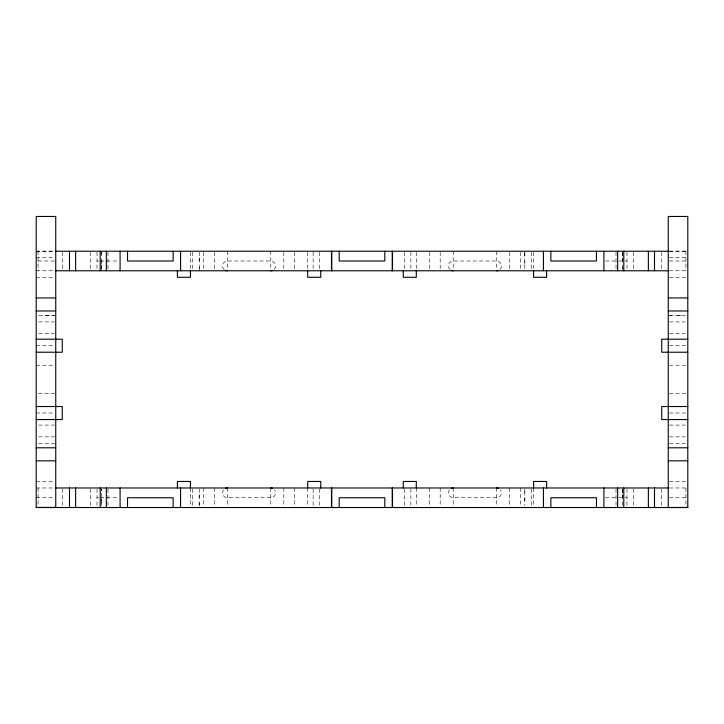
<?xml version="1.0" encoding="UTF-8"?>
<svg xmlns="http://www.w3.org/2000/svg" width="724" height="724" viewBox="0 0 724 724"><rect width="100%" height="100%" fill="white"/><g stroke="black" fill="none" stroke-linecap="round" stroke-linejoin="round"><path stroke-width="0.54" stroke-dasharray="3.62 2.71" d="M101.469 505.569L101.469 502.637M101.469 501.008L101.469 497.75M101.469 491.234L101.469 489.062L101.469 505.352M101.469 269.799L101.469 265.889M101.469 264.26L101.469 261.002M101.469 254.486L101.469 252.314M199.209 505.569L199.209 502.637M199.209 497.75L199.209 494.492M199.209 270.776L199.209 265.889M199.209 261.002L199.209 257.744M524.791 501.008L524.791 497.75M524.791 492.863L524.791 489.062L524.791 505.569M524.791 264.26L524.791 261.002M524.791 256.115L524.791 252.205M622.531 497.75L622.531 494.492M622.531 492.863L622.531 487.976M622.531 269.69L622.531 267.518M622.531 261.002L622.531 257.744M622.531 256.115L622.531 252.205M49.232 315.483L42.716 315.483M669.338 315.483L671.51 315.483M681.284 315.483L674.768 315.483M36.2 251.138L54.662 251.138M669.338 251.138L687.8 251.138M36.2 251.228L54.798 251.228M669.202 251.228L687.8 251.228M36.2 257.654L54.662 257.654M669.338 257.654L687.8 257.654M38.155 261.002L54.771 261.002M97.016 261.002L98.681 261.002M100.337 261.002L105.161 261.002M106.7 261.002L118.6 261.002M605.4 261.002L617.301 261.002M618.839 261.002L623.663 261.002M625.319 261.002L626.984 261.002M669.229 261.002L685.845 261.002M36.2 270.776L54.798 270.776M669.202 270.776L687.8 270.776M36.2 277.292L54.662 277.292M669.338 277.292L687.8 277.292M38.644 315.483L54.526 315.483M669.474 315.483L685.356 315.483M38.644 321.909L54.526 321.909M669.474 321.909L685.356 321.909M38.644 333.673L54.526 333.673M669.474 333.673L685.356 333.673M36.2 345.665L54.662 345.665M669.338 345.665L687.8 345.665M36.2 365.213L54.662 365.213M669.338 365.213L687.8 365.213M38.372 393.449L54.662 393.449M669.338 393.449L685.628 393.449M36.2 412.997L54.662 412.997M669.338 412.997L687.8 412.997M38.644 425.079L54.526 425.079M669.474 425.079L685.356 425.079M38.644 436.844L54.526 436.844M669.474 436.844L685.356 436.844M38.644 443.269L54.662 443.269M669.338 443.269L685.356 443.269M36.2 481.46L54.662 481.46M669.338 481.46L687.8 481.46M36.2 487.976L54.798 487.976M669.202 487.976L687.8 487.976M36.2 497.75L54.771 497.75M97.016 497.75L98.681 497.75M100.337 497.75L105.161 497.75M106.7 497.75L118.6 497.75M605.4 497.75L617.301 497.75M618.839 497.75L623.663 497.75M625.319 497.75L626.984 497.75M669.229 497.75L687.8 497.75M52.49 315.483L54.662 315.483M685.936 251.228L685.936 270.776M685.936 487.976L685.936 505.352M661.736 252.314L661.736 270.776M661.736 489.062L661.736 505.352M633.5 252.314L633.5 270.776M633.5 489.062L633.5 505.352M626.984 252.205L626.984 270.776M626.984 489.062L626.984 505.569M622.531 252.314L622.531 269.799M622.531 489.062L622.531 505.569M616.015 252.314L616.015 269.69M616.015 489.062L616.015 505.352M533.588 252.314L533.588 270.776M533.588 487.976L533.588 505.352M531.307 252.314L531.307 269.69M531.307 489.062L531.307 505.352M524.791 252.314L524.791 269.799M520.556 252.314L520.556 270.776M520.556 487.976L520.556 505.352M509.696 252.314L509.696 270.776M509.696 487.976L509.696 505.352M496.664 251.228L496.664 270.776M496.664 487.976L496.664 507.524M453.224 251.228L453.224 270.776M453.224 487.976L453.224 507.524M440.192 252.314L440.192 270.776M440.192 487.976L440.192 505.352M429.332 252.314L429.332 270.776M429.332 487.976L429.332 505.352M416.3 252.314L416.3 269.69M416.3 487.976L416.3 505.352M410.87 252.205L410.87 270.776M410.87 489.062L410.87 505.569M404.354 252.314L404.354 269.69M404.354 489.062L404.354 505.352M319.646 252.314L319.646 269.69M319.646 489.062L319.646 505.352M313.13 252.205L313.13 269.799M313.13 489.062L313.13 505.569M307.7 252.314L307.7 270.776M307.7 487.976L307.7 505.352M294.668 252.314L294.668 270.776M294.668 487.976L294.668 505.352M283.808 252.314L283.808 270.776M283.808 487.976L283.808 505.352M270.776 251.228L270.776 270.776M270.776 487.976L270.776 507.524M227.336 251.228L227.336 270.776M227.336 487.976L227.336 507.524M214.304 252.314L214.304 270.776M214.304 487.976L214.304 505.352M203.444 252.314L203.444 270.776M203.444 487.976L203.444 505.352M199.209 252.205L199.209 269.69M199.209 489.062L199.209 505.352M192.693 252.314L192.693 269.69M192.693 489.062L192.693 505.352M190.412 252.314L190.412 269.69M190.412 487.976L190.412 505.352M107.985 252.314L107.985 269.69M107.985 489.062L107.985 505.352M101.469 252.205L101.469 269.69M97.016 252.205L97.016 270.776M97.016 489.062L97.016 505.569M90.5 252.314L90.5 270.776M90.5 489.062L90.5 505.352M62.264 252.314L62.264 270.776M62.264 489.062L62.264 505.352M38.064 251.228L38.064 270.776M38.064 487.976L38.064 505.352M223.544 489.786A4.887 4.887 0 0 0 227.336 497.75L270.776 497.75A4.887 4.887 0 0 0 274.568 489.786M449.432 489.786A4.887 4.887 0 0 0 453.224 497.75L496.664 497.75A4.887 4.887 0 0 0 500.456 489.786M224.259 269.681A4.887 4.887 0 0 1 227.336 261.002L270.776 261.002A4.887 4.887 0 0 1 273.853 269.681M450.147 269.681A4.887 4.887 0 0 1 453.224 261.002L496.664 261.002A4.887 4.887 0 0 1 499.741 269.681"/><path stroke-width="1.09" d="M55.332 251.228L668.668 251.228M55.748 270.776L668.252 270.776M36.2 297.926L55.748 297.926M668.252 297.926L687.8 297.926M36.2 310.958L55.748 310.958M668.252 310.958L687.8 310.958M36.2 339.194L62.264 339.194L62.264 352.226L36.2 352.226M687.8 339.194L661.736 339.194L661.736 352.226L687.8 352.226M36.2 406.526L62.264 406.526L62.264 419.558L36.2 419.558M687.8 406.526L661.736 406.526L661.736 419.558L687.8 419.558M36.2 447.794L55.748 447.794M668.252 447.794L687.8 447.794M36.2 460.826L55.748 460.826M668.252 460.826L687.8 460.826M55.748 487.976L668.252 487.976M36.2 507.434L55.748 507.434L55.748 216.476L36.2 216.476L36.2 507.524L687.8 507.524L687.8 216.476L668.252 216.476L668.252 507.524L687.8 507.434M654.505 251.228L654.505 270.776M654.505 487.976L654.505 507.524M648.369 251.228L648.369 270.776M648.369 487.976L648.369 507.524M623.789 251.228L623.789 270.776M623.789 487.976L623.789 507.524M617.653 251.228L617.653 270.776M617.653 487.976L617.653 507.524M603.906 251.228L603.906 270.776M603.906 487.976L603.906 507.524M596.467 251.228L596.467 261.002L550.855 261.002L550.855 251.228M596.467 507.524L596.467 497.75L550.855 497.75L550.855 507.524M546.62 270.776L546.62 277.292L533.588 277.292L533.588 270.776M546.62 487.976L546.62 481.46L533.588 481.46L533.588 487.976M543.416 251.228L543.416 270.776M543.416 487.976L543.416 507.524M416.3 270.776L416.3 277.292L403.268 277.292L403.268 270.776M416.3 487.976L416.3 481.46L403.268 481.46L403.268 487.976M392.517 251.228L392.517 270.776M392.517 487.976L392.517 507.524M392.245 251.228L392.245 270.776M392.245 487.976L392.245 507.524M384.806 251.228L384.806 261.002L339.194 261.002L339.194 251.228M384.806 507.524L384.806 497.75L339.194 497.75L339.194 507.524M331.755 251.228L331.755 270.776M331.755 487.976L331.755 507.524M331.483 251.228L331.483 270.776M331.483 487.976L331.483 507.524M320.732 270.776L320.732 277.292L307.7 277.292L307.7 270.776M320.732 487.976L320.732 481.46L307.7 481.46L307.7 487.976M190.412 270.776L190.412 277.292L177.38 277.292L177.38 270.776M190.412 487.976L190.412 481.46L177.38 481.46L177.38 487.976M180.584 251.228L180.584 270.776M180.584 487.976L180.584 507.524M173.145 251.228L173.145 261.002L127.533 261.002L127.533 251.228M173.145 507.524L173.145 497.75L127.533 497.75L127.533 507.524M120.093 251.228L120.093 270.776M120.093 487.976L120.093 507.524M106.347 251.228L106.347 270.776M106.347 487.976L106.347 507.524M100.211 251.228L100.211 270.776M100.211 487.976L100.211 507.524M75.631 251.228L75.631 270.776M75.631 487.976L75.631 507.524M69.495 251.228L69.495 270.776M69.495 487.976L69.495 507.524M225.535 488.32A4.887 4.887 0 0 1 227.336 487.976M270.776 487.976A4.887 4.887 0 0 1 272.577 488.32M451.423 488.32A4.887 4.887 0 0 1 453.224 487.976M496.664 487.976A4.887 4.887 0 0 1 498.465 488.32M227.336 270.776A4.887 4.887 0 0 1 225.535 270.432M272.577 270.432A4.887 4.887 0 0 1 270.776 270.776M453.224 270.776A4.887 4.887 0 0 1 451.423 270.432M498.465 270.432A4.887 4.887 0 0 1 496.664 270.776"/></g></svg>
